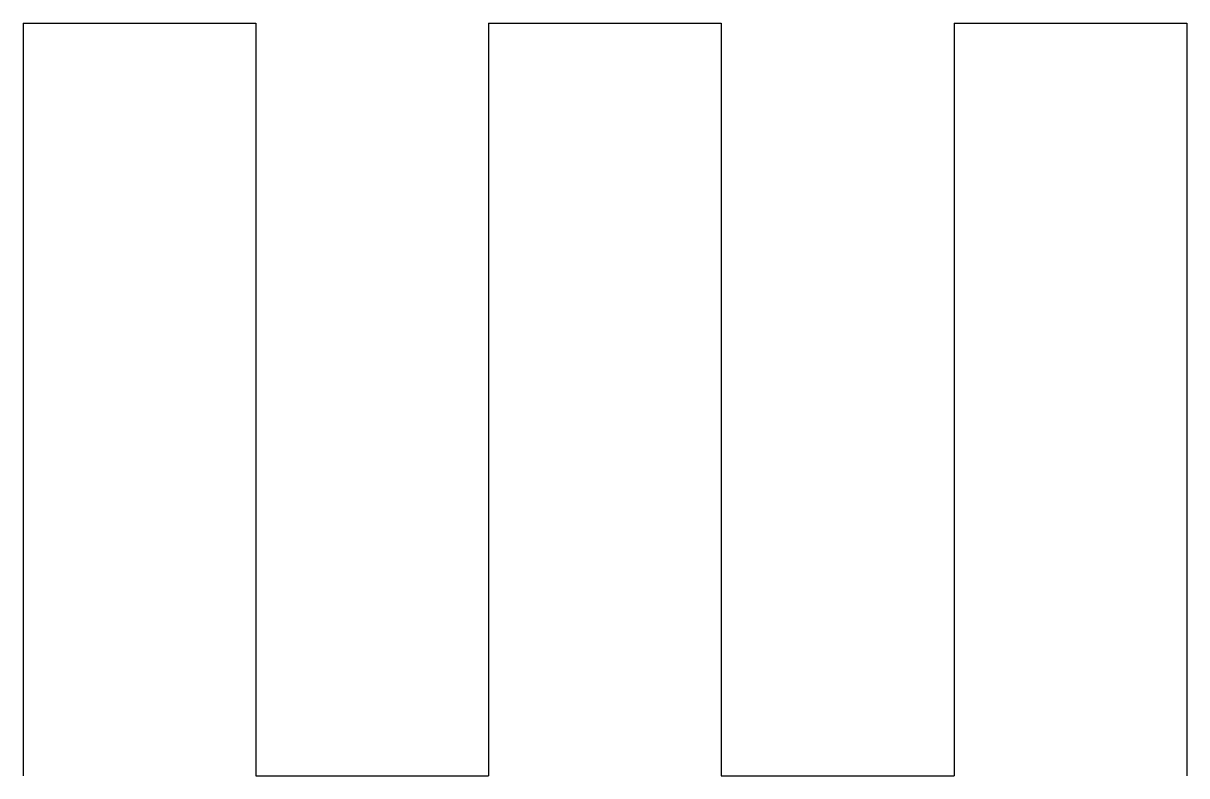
# Model space of a CAD drawing. Header units: millimetres. Extents: x 0 to 27.8, y -9 to 9.
import ezdxf

# ---------------------------------------------------------------- set-up
doc = ezdxf.new("R2010")
doc.units = ezdxf.units.MM
doc.layers.get('0').update_dxf_attribs({"lineweight": 25})

msp = doc.modelspace()

# ---------------------------------------------------------------- linework, layer by layer
at = {"color": 0}
for p, q in [((0, 9), (5.564, 9)), ((0, 9), (0, -9)), ((5.564, 9), (5.564, -9)), ((11.129, 9), (11.129, -9)), ((11.129, 9), (16.693, 9)), ((16.693, 9), (16.693, -9)), ((22.258, 9), (22.258, -9)), ((22.258, 9), (27.822, 9)), ((27.822, 9), (27.822, -9)), ((5.564, -9), (11.129, -9)), ((16.693, -9), (22.258, -9))]:
    msp.add_line(p, q, dxfattribs=at)

doc.saveas('drawing.dxf')
